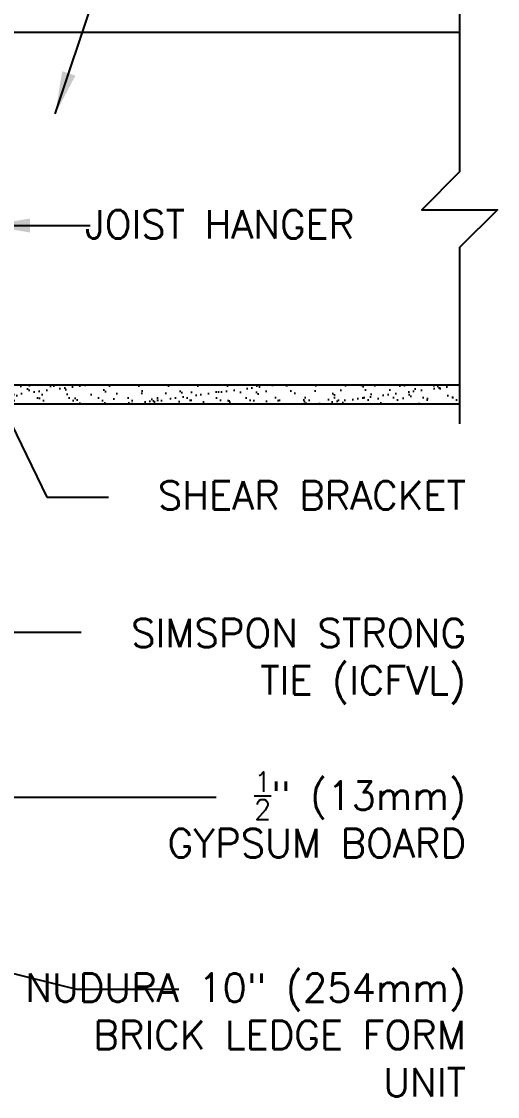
# Model space of a CAD drawing. Header units: inches. Extents: x 101.5 to 155.1, y -6.5 to 64.3.
# Drawn here: x 140.3 to 152.87, y 8.51 to 36.91 of the extents above; entities that cross this region are included whole.
import ezdxf
from ezdxf.enums import TextEntityAlignment as Align

# ---------------------------------------------------------------- set-up
doc = ezdxf.new("R2010")
doc.units = ezdxf.units.IN
doc.header["$LTSCALE"] = 0.5
doc.header["$MEASUREMENT"] = 0
for name, color, linetype in [('HATCH', 12, 'Continuous'), ('line25', 2, 'Continuous'), ('LINE9', 9, 'Continuous'), ('TEXT', 4, 'Continuous')]:
    doc.layers.add(name, color=color, linetype=linetype)
doc.styles.add('DIM', font='romans.shx', dxfattribs={"width": 0.7})
doc.styles.add('ROMANS', font='romans.shx', dxfattribs={"height": 1.125})
doc.dimstyles.new('ext_12', dxfattribs={"dimscale": 12, "dimtxt": 0.09375, "dimasz": 0.09375, "dimexe": 0.09375, "dimexo": 0.0625, "dimgap": 0.0625, "dimtad": 1, "dimdec": 1, "dimzin": 3, "dimdsep": 46, "dimlunit": 4, "dimtxsty": 'DIM', "dimcen": 0.09, "dimdle": 0.09375, "dimclrt": 4, "dimadec": 0, "dimazin": 0, "dimtfac": 1, "dimtdec": 1, "dimtmove": 2, "dimatfit": 3, "dimfxl": 1, "dimfrac": 2, "dimtolj": 1, "dimtzin": 0, "dimarcsym": 0})

msp = doc.modelspace()

# ---------------------------------------------------------------- hatches: boundary and pattern name
at = {"layer": 'HATCH'}
h = msp.add_hatch(dxfattribs=at)
h.set_pattern_fill('AR-SAND', color=256, scale=0.25, style=0)
h.set_pattern_definition([(37.5, (79.4149, 8.05827), (-0.0157483, 0.481706), [0, -0.38, 0, -0.425, 0, -0.40625]), (7.5, (79.4149, 8.0583), (0.442444, 0.7055365), [0, -0.205, 0, -0.3425, 0, -0.13125]), (327.5, (79.1074, 8.05827), (0.7785355, 0.0014148), [0, -0.125, 0, -0.45, 0, -0.5875]), (317.5, (79.1074, 8.0583), (0.7515317, 0.219419), [0, -0.0625, 0, -0.295, 0, -0.3375])])
h.paths.add_polyline_path([(151.867, 26.812), (151.867, 27.312), (138.421, 27.312), (136.796, 27.312), (136.716, 27.312), (136.716, 26.812)])

# ---------------------------------------------------------------- linework, layer by layer
at = {"layer": 'line25'}
for p, q in [((136.716, 36.625), (151.867, 36.625)), ((138.421, 27.312), (151.867, 27.312))]:
    msp.add_line(p, q, dxfattribs=at)
at = {"layer": 'LINE9'}
msp.add_line((136.716, 26.812), (151.867, 26.812), dxfattribs=at)
for points in [[(151.867, 38.062), (151.867, 35.695)], [(151.867, 35.695), (151.867, 32.937), (150.867, 31.937), (152.867, 31.937), (151.867, 30.937), (151.867, 26.284)]]:
    msp.add_lwpolyline(points, dxfattribs=at)

# ---------------------------------------------------------------- texts
at = {"layer": 'TEXT', "style": 'ROMANS'}
msp.add_text(' JOIST HANGER', height=0.75, dxfattribs=at).set_placement((141.471, 31.552), align=Align.MIDDLE_LEFT)
at = {"layer": 'TEXT', "char_height": 0.75, "attachment_point": 6, "style": 'ROMANS'}
for s, insert, width in [('SHEAR BRACKET', (152.037, 24.391), 11.43486), ('SIMSPON STRONG TIE (ICFVL)', (152.037, 20.003), 10.60311), ('\\A1;{\\H0.7x;\\S1/2;}" (13mm) GYPSUM BOARD', (152.037, 15.958), 8.9918), ('NUDURA 10" (254mm) BRICK LEDGE FORM UNIT', (152.037, 10.136), 12.88724)]:
    msp.add_mtext(s, dxfattribs=dict(at, insert=insert, width=width))

# ---------------------------------------------------------------- leaders
at = {"layer": 'TEXT'}
for points, override in [([(138.233, 36.562), (141.178, 46.442), (145.596, 46.442)], {"dimtad": 0}), ([(141.196, 34.472), (142.717, 39.033), (144.115, 39.033)], {"dimtad": 0}), ([(139.405, 31.521), (142.115, 31.521)], {"dimgap": 0.0625, "dimtad": 0}), ([(138.452, 29.537), (140.976, 24.348), (142.604, 24.348)], {"dimgap": 0.0625, "dimtad": 0}), ([(134.823, 28.29), (139.907, 20.774), (141.876, 20.774)], {"dimgap": 0.0625, "dimtad": 0}), ([(137.216, 16.418), (145.443, 16.418)], {"dimgap": 0.0625, "dimtad": 0}), ([(134.872, 13.062), (141.755, 11.347), (144.454, 11.347)], {"dimgap": 0.0625, "dimtad": 0})]:
    msp.add_leader(points, dimstyle='ext_12', override=override, dxfattribs=at)

doc.saveas('drawing.dxf')
